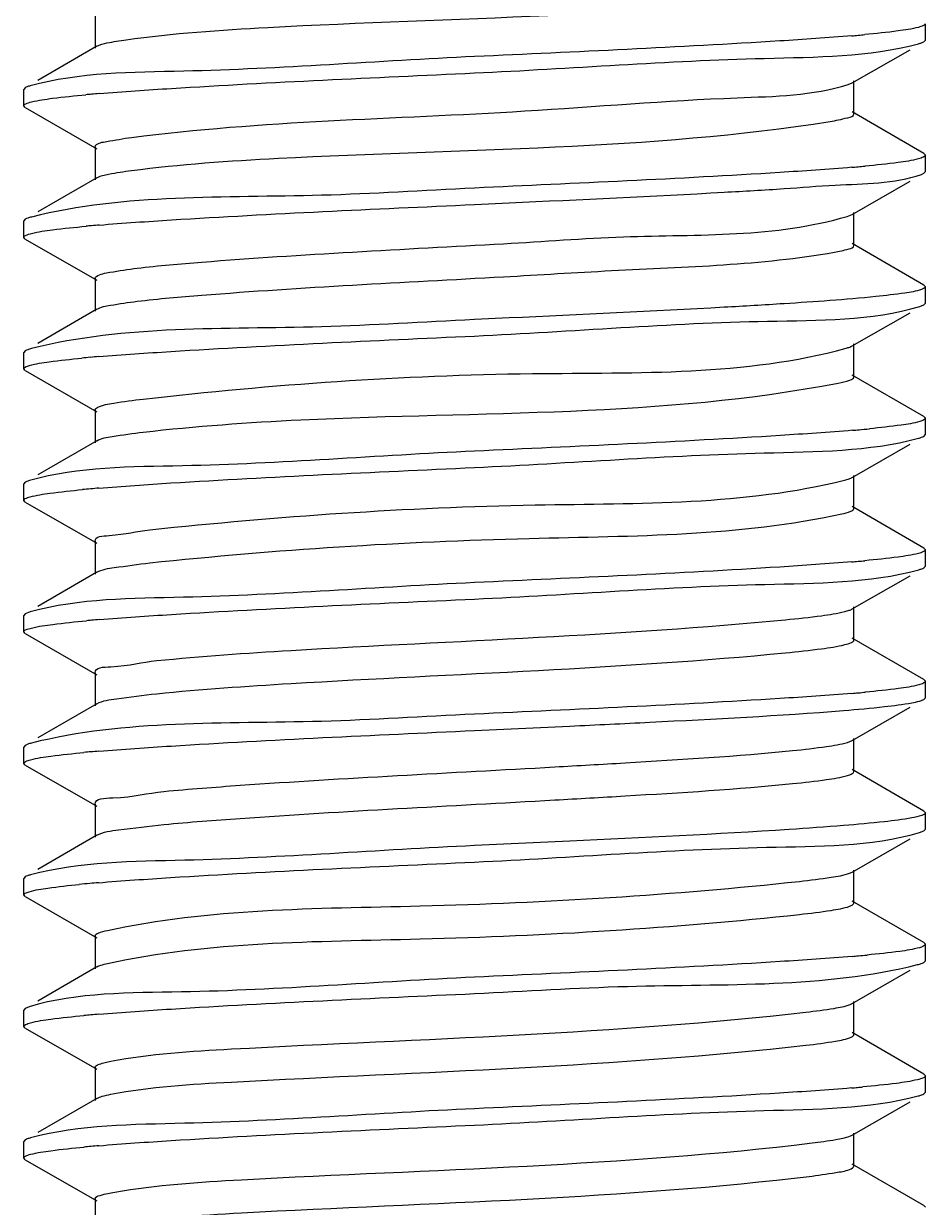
# Model space of a CAD drawing. Extents: x 1247970 to 1725648, y 860327 to 1277876.
# Drawn here: x 1318365.7 to 1318426.8, y 1199954.3 to 1200034.5 of the extents above; entities that cross this region are included whole.
import ezdxf

# ---------------------------------------------------------------- set-up
doc = ezdxf.new("R2010")
doc.units = 0
doc.header["$LTSCALE"] = 1000
doc.header["$MEASUREMENT"] = 0
doc.layers.get('0').update_dxf_attribs({"color": 254})
doc.layers.add('TK', color=4, linetype='Continuous')

# ---------------------------------------------------------------- blocks, each defined once
blk = doc.blocks.new('A$C7BF01818')
at = {"linetype": 'Continuous'}
for p, q in [((-2293.17, 6545.608), (-2293.17, 6543.369)), ((-2236.921, 6543.919), (-2236.921, 6545.031)), ((-2237.022, 6543.804), (-2236.921, 6543.919)), ((-2293.053, 6543.504), (-2297.045, 6541.19)), ((-2241.876, 6541.018), (-2237.957, 6543.268)), ((-2297.907, 6540.69), (-2298.005, 6540.577)), ((-2298.005, 6539.465), (-2298.005, 6540.577)), ((-2242.152, 6540.906), (-2241.877, 6541.018)), ((-2241.757, 6538.915), (-2241.757, 6541.154)), ((-2297.905, 6539.35), (-2298.005, 6539.466)), ((-2297.905, 6539.35), (-2293.051, 6536.564)), ((-2237.02, 6536.236), (-2241.874, 6539.05)), ((-2293.17, 6536.7), (-2293.17, 6534.461)), ((-2293.169, 6536.7), (-2293.136, 6536.773)), ((-2237.02, 6536.236), (-2236.921, 6536.123)), ((-2236.921, 6535.011), (-2236.921, 6536.123)), ((-2237.19, 6534.823), (-2237.022, 6534.896)), ((-2237.022, 6534.896), (-2236.921, 6535.011)), ((-2293.053, 6534.596), (-2297.045, 6532.282)), ((-2241.876, 6532.11), (-2237.957, 6534.36)), ((-2267.463, 6532.784), (-2265.123, 6532.893)), ((-2297.907, 6531.782), (-2298.005, 6531.669)), ((-2242.209, 6531.981), (-2241.877, 6532.11)), ((-2241.757, 6530.007), (-2241.757, 6532.246)), ((-2298.005, 6530.557), (-2298.005, 6531.669)), ((-2297.905, 6530.442), (-2298.005, 6530.558)), ((-2297.905, 6530.442), (-2293.051, 6527.656)), ((-2237.02, 6527.328), (-2241.874, 6530.142)), ((-2293.17, 6527.792), (-2293.17, 6525.552)), ((-2237.02, 6527.328), (-2236.921, 6527.214)), ((-2236.921, 6526.103), (-2236.921, 6527.215)), ((-2237.022, 6525.988), (-2236.921, 6526.103)), ((-2293.053, 6525.687), (-2297.045, 6523.374)), ((-2241.876, 6523.202), (-2237.957, 6525.452)), ((-2237.291, 6525.882), (-2237.022, 6525.988)), ((-2265.123, 6525.096), (-2267.463, 6524.988)), ((-2297.907, 6522.874), (-2298.005, 6522.761)), ((-2241.757, 6521.098), (-2241.757, 6523.338)), ((-2298.005, 6521.649), (-2298.005, 6522.761)), ((-2297.905, 6521.534), (-2298.005, 6521.649)), ((-2297.905, 6521.534), (-2293.051, 6518.748)), ((-2237.02, 6518.42), (-2241.874, 6521.233)), ((-2293.17, 6518.884), (-2293.17, 6516.644)), ((-2237.02, 6518.42), (-2236.921, 6518.307)), ((-2236.921, 6517.195), (-2236.921, 6518.306)), ((-2293.053, 6516.779), (-2297.045, 6514.466)), ((-2241.876, 6514.294), (-2237.957, 6516.544)), ((-2237.022, 6517.08), (-2236.921, 6517.195)), ((-2297.604, 6514.082), (-2297.906, 6513.966)), ((-2241.757, 6512.19), (-2241.757, 6514.43)), ((-2297.907, 6513.966), (-2298.005, 6513.852)), ((-2298.005, 6512.741), (-2298.005, 6513.852)), ((-2297.905, 6512.626), (-2298.005, 6512.741)), ((-2297.905, 6512.626), (-2293.051, 6509.84)), ((-2237.02, 6509.512), (-2241.874, 6512.325)), ((-2293.17, 6509.976), (-2293.17, 6507.736)), ((-2237.02, 6509.512), (-2236.921, 6509.398)), ((-2236.921, 6508.287), (-2236.921, 6509.398)), ((-2293.053, 6507.871), (-2297.045, 6505.558)), ((-2241.876, 6505.386), (-2237.957, 6507.636)), ((-2237.022, 6508.172), (-2236.921, 6508.287)), ((-2241.757, 6503.282), (-2241.757, 6505.522)), ((-2297.907, 6505.058), (-2298.005, 6504.944)), ((-2298.005, 6503.833), (-2298.005, 6504.944)), ((-2297.573, 6505.183), (-2297.906, 6505.058)), ((-2297.905, 6503.718), (-2298.005, 6503.834)), ((-2297.905, 6503.718), (-2293.051, 6500.932)), ((-2237.02, 6500.604), (-2241.874, 6503.417)), ((-2293.17, 6501.068), (-2293.17, 6498.828)), ((-2237.02, 6500.604), (-2236.921, 6500.49)), ((-2236.921, 6499.379), (-2236.921, 6500.49)), ((-2293.053, 6498.963), (-2297.045, 6496.65)), ((-2237.022, 6499.264), (-2236.921, 6499.379)), ((-2241.876, 6496.478), (-2237.957, 6498.727)), ((-2267.463, 6497.152), (-2261.006, 6497.454)), ((-2242.201, 6496.35), (-2241.877, 6496.478)), ((-2241.757, 6494.374), (-2241.757, 6496.614)), ((-2297.907, 6496.15), (-2298.005, 6496.037)), ((-2298.005, 6494.925), (-2298.005, 6496.036)), ((-2297.905, 6494.81), (-2298.005, 6494.925)), ((-2297.905, 6494.81), (-2293.051, 6492.024)), ((-2237.02, 6491.696), (-2241.874, 6494.509)), ((-2293.17, 6492.16), (-2293.17, 6489.92)), ((-2237.02, 6491.696), (-2236.921, 6491.583)), ((-2236.921, 6490.471), (-2236.921, 6491.582)), ((-2293.053, 6490.055), (-2297.045, 6487.742)), ((-2237.321, 6490.241), (-2237.022, 6490.356)), ((-2237.022, 6490.356), (-2236.921, 6490.471)), ((-2261.006, 6489.657), (-2267.463, 6489.355)), ((-2241.876, 6487.569), (-2237.957, 6489.819)), ((-2241.757, 6485.466), (-2241.757, 6487.706)), ((-2297.907, 6487.242), (-2298.005, 6487.128)), ((-2298.005, 6486.017), (-2298.005, 6487.128)), ((-2242.053, 6487.49), (-2241.876, 6487.569)), ((-2297.905, 6485.902), (-2298.005, 6486.017)), ((-2297.905, 6485.902), (-2293.051, 6483.115)), ((-2237.02, 6482.788), (-2241.874, 6485.601)), ((-2293.17, 6483.252), (-2293.17, 6481.012)), ((-2237.02, 6482.788), (-2236.921, 6482.675)), ((-2236.921, 6481.563), (-2236.921, 6482.674)), ((-2237.022, 6481.448), (-2236.921, 6481.562)), ((-2293.053, 6481.147), (-2297.045, 6478.833)), ((-2241.876, 6478.661), (-2237.957, 6480.911)), ((-2241.757, 6476.558), (-2241.757, 6478.798)), ((-2297.907, 6478.334), (-2298.005, 6478.22)), ((-2298.005, 6477.109), (-2298.005, 6478.22)), ((-2297.637, 6478.441), (-2297.907, 6478.334)), ((-2242.015, 6478.597), (-2241.876, 6478.661)), ((-2297.905, 6476.994), (-2298.005, 6477.109)), ((-2297.905, 6476.994), (-2293.051, 6474.207)), ((-2237.02, 6473.88), (-2241.874, 6476.693)), ((-2293.17, 6474.344), (-2293.17, 6472.104)), ((-2237.02, 6473.88), (-2236.921, 6473.765)), ((-2236.921, 6472.655), (-2236.921, 6473.766)), ((-2237.022, 6472.54), (-2236.921, 6472.655)), ((-2293.053, 6472.239), (-2297.045, 6469.925)), ((-2241.876, 6469.753), (-2237.957, 6472.003)), ((-2297.907, 6469.426), (-2298.005, 6469.312)), ((-2298.005, 6468.201), (-2298.005, 6469.312)), ((-2242.035, 6469.681), (-2241.876, 6469.753)), ((-2241.757, 6467.65), (-2241.757, 6469.89)), ((-2297.905, 6468.086), (-2298.005, 6468.201)), ((-2297.905, 6468.086), (-2293.051, 6465.299)), ((-2237.02, 6464.972), (-2241.874, 6467.785)), ((-2293.17, 6465.436), (-2293.17, 6463.196)), ((-2237.02, 6464.972), (-2236.921, 6464.858))]:
    blk.add_line(p, q, dxfattribs=at)
for centre, radius, start, end in [((-2252.152, 6665.185), 121.409, 274.84382, 275.04236), ((-2250.619, 6647.835), 103.991, 275.04116, 275.29713), ((-2284.05, 6433.79), 106.873, 95.02738, 95.22674), ((-2282.484, 6415.964), 124.769, 94.78091, 95.02592), ((-2252.145, 6656.193), 121.324, 274.84469, 275.0439), ((-2250.589, 6638.595), 103.658, 275.04251, 275.30592), ((-2284.016, 6424.51), 107.248, 95.0258, 95.2176), ((-2282.475, 6406.945), 124.88, 94.77978, 95.0242), ((-2284.626, 6422.358), 100.464, 95.05427, 95.39279), ((-2282.644, 6399.993), 122.916, 94.79824, 95.05634), ((-2251.983, 6636.515), 119.456, 274.86406, 275.07588), ((-2249.981, 6614.107), 96.959, 275.06926, 275.49154), ((-2284.524, 6412.326), 101.592, 95.04927, 95.36277), ((-2282.608, 6390.678), 123.324, 94.79381, 95.05055), ((-2252.15, 6629.521), 121.377, 274.84407, 275.04314), ((-2250.604, 6612.034), 103.822, 275.04185, 275.30177), ((-2283.965, 6397.222), 107.813, 95.0234, 95.20382), ((-2282.461, 6380.059), 125.042, 94.77815, 95.0216), ((-2252.127, 6620.358), 121.121, 274.84652, 275.04768), ((-2250.515, 6602.139), 102.831, 275.04581, 275.32782), ((-2284.326, 6392.325), 103.786, 95.04051, 95.30424), ((-2282.562, 6372.326), 123.862, 94.78943, 95.04046), ((-2284.962, 6390.397), 96.777, 95.06841, 95.49857), ((-2282.724, 6365.288), 121.985, 94.80657, 95.07373), ((-2252.067, 6601.84), 120.417, 274.85404, 275.05867), ((-2250.312, 6582.09), 100.589, 275.05529, 275.38761), ((-2284.334, 6374.594), 103.7, 95.04078, 95.30645), ((-2282.563, 6354.517), 123.856, 94.78924, 95.04077), ((-2252.24, 6594.924), 122.416, 274.83319, 275.02702), ((-2250.91, 6579.8), 107.234, 275.0273, 275.2165), ((-2284.322, 6365.552), 103.835, 95.04032, 95.30287), ((-2282.562, 6345.597), 123.868, 94.78941, 95.04024)]:
    blk.add_arc(centre, radius, start, end, dxfattribs=at)
for points, knots in [([(-2291.064, 6543.947), (-2287.882, 6544.389), (-2272.058, 6545.462), (-2256.143, 6545.441), (-2243.642, 6547.276)], [0, 0, 0, 0, 0.202678, 1, 1, 1, 1]), ([(-2237.389, 6544.782), (-2237.841, 6544.662), (-2239.055, 6544.488), (-2240.268, 6544.358), (-2241.019, 6544.288)], [0, 0, 0, 0, 0.382737, 1, 1, 1, 1]), ([(-2236.923, 6545.031), (-2236.923, 6544.974), (-2237.114, 6544.854), (-2237.27, 6544.814), (-2237.389, 6544.782)], [0, 0, 0, 0, 0.314551, 1, 1, 1, 1]), ([(-2293.052, 6543.504), (-2292.843, 6543.625), (-2292.162, 6543.771), (-2291.498, 6543.886), (-2291.064, 6543.947)], [0, 0, 0, 0, 0.356033, 1, 1, 1, 1]), ([(-2241.9, 6544.21), (-2243.527, 6544.072), (-2252.042, 6543.493), (-2260.569, 6543.124), (-2267.463, 6542.804)], [0, 0, 0, 0, 0.191235, 1, 1, 1, 1]), ([(-2237.386, 6543.672), (-2237.313, 6543.691), (-2237.19, 6543.728), (-2237.069, 6543.777), (-2237.022, 6543.804)], [0, 0, 0, 0, 0.580504, 1, 1, 1, 1]), ([(-2267.463, 6541.692), (-2260.918, 6541.996), (-2250.959, 6542.784), (-2240.765, 6542.769), (-2237.386, 6543.672)], [0, 0, 0, 0, 0.651958, 1, 1, 1, 1]), ([(-2267.463, 6542.804), (-2274.029, 6542.499), (-2283.992, 6541.692), (-2294.207, 6541.742), (-2297.568, 6540.817)], [0, 0, 0, 0, 0.653461, 1, 1, 1, 1]), ([(-2292.883, 6540.298), (-2291.257, 6540.434), (-2282.789, 6541.006), (-2274.31, 6541.374), (-2267.463, 6541.692)], [0, 0, 0, 0, 0.192326, 1, 1, 1, 1]), ([(-2297.568, 6540.817), (-2297.635, 6540.798), (-2297.751, 6540.763), (-2297.862, 6540.716), (-2297.906, 6540.69)], [0, 0, 0, 0, 0.578145, 1, 1, 1, 1]), ([(-2290.703, 6537.327), (-2281.87, 6538.466), (-2268.085, 6538.635), (-2252.011, 6540.044), (-2244.558, 6540.144), (-2242.152, 6540.906)], [0, 0, 0, 0, 0.548672, 0.844507, 1, 1, 1, 1]), ([(-2298.004, 6539.466), (-2298.003, 6539.529), (-2297.78, 6539.654), (-2297.607, 6539.697), (-2297.471, 6539.731)], [0, 0, 0, 0, 0.30972, 1, 1, 1, 1]), ([(-2297.471, 6539.731), (-2297.005, 6539.847), (-2295.774, 6540.021), (-2294.542, 6540.15), (-2293.785, 6540.219)], [0, 0, 0, 0, 0.387449, 1, 1, 1, 1]), ([(-2243.373, 6538.409), (-2242.967, 6538.473), (-2242.533, 6538.58), (-2241.758, 6538.754), (-2241.757, 6538.915)], [0, 0, 0, 0, 0.719654, 1, 1, 1, 1]), ([(-2290.703, 6535.087), (-2287.401, 6535.513), (-2271.616, 6536.604), (-2255.707, 6536.46), (-2243.373, 6538.409)], [0, 0, 0, 0, 0.21048, 1, 1, 1, 1]), ([(-2293.136, 6536.773), (-2292.956, 6536.967), (-2292.044, 6537.091), (-2291.268, 6537.254), (-2290.703, 6537.327)], [0, 0, 0, 0, 0.316971, 1, 1, 1, 1]), ([(-2237.386, 6535.875), (-2237.836, 6535.755), (-2239.046, 6535.581), (-2240.255, 6535.451), (-2241.004, 6535.381)], [0, 0, 0, 0, 0.382555, 1, 1, 1, 1]), ([(-2236.923, 6536.123), (-2236.923, 6536.066), (-2237.112, 6535.947), (-2237.267, 6535.907), (-2237.386, 6535.875)], [0, 0, 0, 0, 0.314889, 1, 1, 1, 1]), ([(-2293.053, 6534.596), (-2292.81, 6534.736), (-2292.002, 6534.891), (-2291.22, 6535.02), (-2290.703, 6535.087)], [0, 0, 0, 0, 0.35001, 1, 1, 1, 1]), ([(-2241.898, 6535.302), (-2243.525, 6535.164), (-2252.04, 6534.585), (-2260.568, 6534.216), (-2267.463, 6533.896)], [0, 0, 0, 0, 0.191213, 1, 1, 1, 1]), ([(-2246.495, 6533.857), (-2245.341, 6533.931), (-2242.252, 6534.219), (-2239.043, 6534.173), (-2237.19, 6534.823)], [0, 0, 0, 0, 0.370574, 1, 1, 1, 1]), ([(-2267.463, 6533.896), (-2270.915, 6533.735), (-2280.888, 6533.06), (-2291.097, 6533.524), (-2297.471, 6531.934)], [0, 0, 0, 0, 0.344677, 1, 1, 1, 1]), ([(-2265.123, 6532.893), (-2260.266, 6533.119), (-2254.054, 6533.408), (-2247.847, 6533.771), (-2246.495, 6533.857)], [0, 0, 0, 0, 0.782067, 1, 1, 1, 1]), ([(-2292.881, 6531.39), (-2291.254, 6531.527), (-2282.787, 6532.098), (-2274.309, 6532.466), (-2267.463, 6532.784)], [0, 0, 0, 0, 0.192345, 1, 1, 1, 1]), ([(-2297.471, 6531.934), (-2297.559, 6531.912), (-2297.707, 6531.871), (-2297.851, 6531.814), (-2297.906, 6531.782)], [0, 0, 0, 0, 0.588701, 1, 1, 1, 1]), ([(-2265.494, 6530.128), (-2262.788, 6530.278), (-2255.057, 6530.899), (-2247.076, 6530.537), (-2242.209, 6531.981)], [0, 0, 0, 0, 0.348013, 1, 1, 1, 1]), ([(-2297.475, 6530.822), (-2297.007, 6530.939), (-2295.769, 6531.114), (-2294.53, 6531.243), (-2293.769, 6531.313)], [0, 0, 0, 0, 0.386974, 1, 1, 1, 1]), ([(-2298.004, 6530.558), (-2298.003, 6530.62), (-2297.782, 6530.745), (-2297.61, 6530.788), (-2297.475, 6530.822)], [0, 0, 0, 0, 0.309989, 1, 1, 1, 1]), ([(-2290.315, 6528.467), (-2288.86, 6528.642), (-2280.595, 6529.349), (-2272.311, 6529.751), (-2265.494, 6530.128)], [0, 0, 0, 0, 0.176637, 1, 1, 1, 1]), ([(-2265.494, 6527.888), (-2263.056, 6528.023), (-2255.587, 6528.501), (-2248.057, 6528.683), (-2243.082, 6529.549)], [0, 0, 0, 0, 0.325845, 1, 1, 1, 1]), ([(-2243.082, 6529.549), (-2242.748, 6529.607), (-2242.379, 6529.695), (-2241.759, 6529.872), (-2241.758, 6530.007)], [0, 0, 0, 0, 0.715061, 1, 1, 1, 1]), ([(-2293.169, 6527.792), (-2293.169, 6527.814), (-2293.145, 6527.865), (-2293.102, 6527.896), (-2293.076, 6527.913)], [0, 0, 0, 0, 0.411843, 1, 1, 1, 1]), ([(-2293.076, 6527.913), (-2292.81, 6528.086), (-2291.844, 6528.24), (-2290.933, 6528.392), (-2290.315, 6528.467)], [0, 0, 0, 0, 0.337816, 1, 1, 1, 1]), ([(-2290.315, 6526.227), (-2288.86, 6526.402), (-2280.595, 6527.109), (-2272.311, 6527.511), (-2265.494, 6527.888)], [0, 0, 0, 0, 0.176637, 1, 1, 1, 1]), ([(-2237.19, 6527.026), (-2237.551, 6526.9), (-2238.589, 6526.737), (-2239.619, 6526.611), (-2240.275, 6526.544)], [0, 0, 0, 0, 0.367326, 1, 1, 1, 1]), ([(-2236.922, 6527.214), (-2236.922, 6527.176), (-2237.019, 6527.085), (-2237.12, 6527.051), (-2237.19, 6527.026)], [0, 0, 0, 0, 0.342094, 1, 1, 1, 1]), ([(-2293.053, 6525.687), (-2292.775, 6525.849), (-2291.829, 6526.009), (-2290.921, 6526.154), (-2290.315, 6526.227)], [0, 0, 0, 0, 0.344656, 1, 1, 1, 1]), ([(-2267.463, 6523.876), (-2260.844, 6524.183), (-2250.877, 6525.05), (-2240.601, 6524.891), (-2237.291, 6525.882)], [0, 0, 0, 0, 0.657254, 1, 1, 1, 1]), ([(-2246.495, 6526.06), (-2247.847, 6525.974), (-2254.054, 6525.611), (-2260.266, 6525.322), (-2265.123, 6525.096)], [0, 0, 0, 0, 0.217933, 1, 1, 1, 1]), ([(-2267.463, 6524.988), (-2270.917, 6524.827), (-2280.89, 6524.151), (-2291.102, 6524.62), (-2297.475, 6523.025)], [0, 0, 0, 0, 0.344786, 1, 1, 1, 1]), ([(-2292.925, 6522.479), (-2291.299, 6522.615), (-2282.817, 6523.189), (-2274.324, 6523.558), (-2267.463, 6523.876)], [0, 0, 0, 0, 0.191987, 1, 1, 1, 1]), ([(-2297.475, 6523.025), (-2297.562, 6523.003), (-2297.709, 6522.962), (-2297.852, 6522.906), (-2297.906, 6522.874)], [0, 0, 0, 0, 0.588358, 1, 1, 1, 1]), ([(-2289.9, 6519.607), (-2281.148, 6520.596), (-2265.349, 6521.723), (-2249.138, 6521.17), (-2242.285, 6523.051)], [0, 0, 0, 0, 0.553472, 1, 1, 1, 1]), ([(-2242.285, 6523.051), (-2242.204, 6523.073), (-2242.065, 6523.115), (-2241.931, 6523.171), (-2241.878, 6523.202)], [0, 0, 0, 0, 0.577372, 1, 1, 1, 1]), ([(-2297.604, 6521.879), (-2297.172, 6522.003), (-2295.988, 6522.176), (-2294.806, 6522.307), (-2294.068, 6522.377)], [0, 0, 0, 0, 0.377599, 1, 1, 1, 1]), ([(-2298.004, 6521.649), (-2298.005, 6521.699), (-2297.846, 6521.812), (-2297.707, 6521.849), (-2297.604, 6521.879)], [0, 0, 0, 0, 0.321011, 1, 1, 1, 1]), ([(-2289.9, 6517.367), (-2286.352, 6517.768), (-2270.665, 6518.904), (-2254.758, 6518.373), (-2242.818, 6520.69)], [0, 0, 0, 0, 0.226941, 1, 1, 1, 1]), ([(-2242.818, 6520.69), (-2242.55, 6520.742), (-2242.241, 6520.813), (-2241.759, 6520.986), (-2241.758, 6521.098)], [0, 0, 0, 0, 0.708865, 1, 1, 1, 1]), ([(-2293.168, 6518.884), (-2293.169, 6518.916), (-2293.112, 6518.994), (-2293.035, 6519.031), (-2292.987, 6519.053)], [0, 0, 0, 0, 0.373584, 1, 1, 1, 1]), ([(-2292.987, 6519.053), (-2292.65, 6519.21), (-2291.599, 6519.384), (-2290.571, 6519.531), (-2289.9, 6519.607)], [0, 0, 0, 0, 0.355088, 1, 1, 1, 1]), ([(-2237.291, 6518.086), (-2237.705, 6517.962), (-2238.848, 6517.791), (-2239.988, 6517.662), (-2240.703, 6517.593)], [0, 0, 0, 0, 0.375717, 1, 1, 1, 1]), ([(-2236.923, 6518.307), (-2236.922, 6518.259), (-2237.066, 6518.151), (-2237.196, 6518.114), (-2237.291, 6518.086)], [0, 0, 0, 0, 0.325297, 1, 1, 1, 1]), ([(-2293.053, 6516.779), (-2292.738, 6516.963), (-2291.645, 6517.126), (-2290.603, 6517.288), (-2289.9, 6517.367)], [0, 0, 0, 0, 0.340041, 1, 1, 1, 1]), ([(-2241.854, 6517.489), (-2243.48, 6517.351), (-2252.01, 6516.77), (-2260.553, 6516.4), (-2267.463, 6516.079)], [0, 0, 0, 0, 0.190813, 1, 1, 1, 1]), ([(-2267.463, 6514.968), (-2260.921, 6515.272), (-2250.962, 6516.057), (-2240.771, 6516.046), (-2237.39, 6516.946)], [0, 0, 0, 0, 0.651773, 1, 1, 1, 1]), ([(-2237.39, 6516.946), (-2237.316, 6516.966), (-2237.191, 6517.003), (-2237.07, 6517.053), (-2237.022, 6517.08)], [0, 0, 0, 0, 0.580929, 1, 1, 1, 1]), ([(-2267.463, 6516.079), (-2274.057, 6515.773), (-2284.022, 6514.936), (-2294.269, 6515.041), (-2297.604, 6514.082)], [0, 0, 0, 0, 0.655366, 1, 1, 1, 1]), ([(-2292.915, 6513.571), (-2291.289, 6513.708), (-2282.81, 6514.281), (-2274.321, 6514.65), (-2267.463, 6514.968)], [0, 0, 0, 0, 0.192044, 1, 1, 1, 1]), ([(-2289.459, 6510.747), (-2280.787, 6511.672), (-2265.152, 6512.748), (-2249.189, 6512.412), (-2242.39, 6514.115)], [0, 0, 0, 0, 0.554468, 1, 1, 1, 1]), ([(-2242.39, 6514.115), (-2242.287, 6514.141), (-2242.112, 6514.19), (-2241.942, 6514.256), (-2241.877, 6514.294)], [0, 0, 0, 0, 0.587381, 1, 1, 1, 1]), ([(-2297.573, 6512.98), (-2297.134, 6513.101), (-2295.945, 6513.274), (-2294.757, 6513.404), (-2294.019, 6513.474)], [0, 0, 0, 0, 0.380364, 1, 1, 1, 1]), ([(-2298.004, 6512.741), (-2298.004, 6512.795), (-2297.831, 6512.91), (-2297.684, 6512.949), (-2297.573, 6512.98)], [0, 0, 0, 0, 0.318141, 1, 1, 1, 1]), ([(-2289.459, 6508.507), (-2280.921, 6509.418), (-2265.324, 6510.39), (-2249.497, 6510.314), (-2242.583, 6511.83)], [0, 0, 0, 0, 0.548159, 1, 1, 1, 1]), ([(-2242.583, 6511.83), (-2242.374, 6511.876), (-2242.121, 6511.935), (-2241.759, 6512.099), (-2241.759, 6512.19)], [0, 0, 0, 0, 0.700771, 1, 1, 1, 1]), ([(-2293.168, 6509.976), (-2293.17, 6510.316), (-2291.266, 6510.371), (-2290.385, 6510.649), (-2289.459, 6510.747)], [0, 0, 0, 0, 0.26768, 1, 1, 1, 1]), ([(-2236.923, 6509.398), (-2236.923, 6509.342), (-2237.114, 6509.222), (-2237.27, 6509.182), (-2237.39, 6509.15)], [0, 0, 0, 0, 0.314518, 1, 1, 1, 1]), ([(-2293.053, 6507.871), (-2292.699, 6508.077), (-2291.449, 6508.241), (-2290.264, 6508.422), (-2289.459, 6508.507)], [0, 0, 0, 0, 0.335908, 1, 1, 1, 1]), ([(-2241.9, 6508.577), (-2243.526, 6508.44), (-2252.042, 6507.861), (-2260.568, 6507.491), (-2267.463, 6507.171)], [0, 0, 0, 0, 0.191221, 1, 1, 1, 1]), ([(-2237.39, 6509.15), (-2237.841, 6509.03), (-2239.051, 6508.856), (-2240.262, 6508.726), (-2241.011, 6508.656)], [0, 0, 0, 0, 0.382843, 1, 1, 1, 1]), ([(-2267.463, 6506.06), (-2260.907, 6506.364), (-2250.946, 6507.163), (-2240.741, 6507.128), (-2237.371, 6508.043)], [0, 0, 0, 0, 0.65275, 1, 1, 1, 1]), ([(-2237.371, 6508.043), (-2237.302, 6508.062), (-2237.183, 6508.098), (-2237.068, 6508.146), (-2237.022, 6508.172)], [0, 0, 0, 0, 0.578777, 1, 1, 1, 1]), ([(-2267.463, 6507.171), (-2274.033, 6506.866), (-2283.996, 6506.055), (-2294.216, 6506.113), (-2297.573, 6505.183)], [0, 0, 0, 0, 0.653697, 1, 1, 1, 1]), ([(-2292.876, 6504.667), (-2291.25, 6504.803), (-2282.785, 6505.374), (-2274.308, 6505.742), (-2267.463, 6506.06)], [0, 0, 0, 0, 0.192375, 1, 1, 1, 1]), ([(-2242.378, 6505.21), (-2242.277, 6505.235), (-2242.106, 6505.283), (-2241.941, 6505.349), (-2241.877, 6505.386)], [0, 0, 0, 0, 0.586653, 1, 1, 1, 1]), ([(-2297.475, 6504.097), (-2297.004, 6504.215), (-2295.758, 6504.391), (-2294.511, 6504.521), (-2293.744, 6504.591)], [0, 0, 0, 0, 0.386699, 1, 1, 1, 1]), ([(-2288.993, 6501.887), (-2285.965, 6502.193), (-2271.768, 6503.153), (-2257.536, 6503.585), (-2246.404, 6504.656)], [0, 0, 0, 0, 0.213912, 1, 1, 1, 1]), ([(-2246.404, 6504.656), (-2245.583, 6504.735), (-2244.237, 6504.882), (-2242.892, 6505.08), (-2242.378, 6505.21)], [0, 0, 0, 0, 0.608511, 1, 1, 1, 1]), ([(-2298.004, 6503.834), (-2298.003, 6503.896), (-2297.782, 6504.021), (-2297.61, 6504.064), (-2297.475, 6504.097)], [0, 0, 0, 0, 0.309937, 1, 1, 1, 1]), ([(-2246.404, 6502.416), (-2245.583, 6502.495), (-2244.237, 6502.643), (-2242.892, 6502.84), (-2242.378, 6502.97)], [0, 0, 0, 0, 0.608511, 1, 1, 1, 1]), ([(-2242.378, 6502.97), (-2242.219, 6503.01), (-2242.017, 6503.06), (-2241.759, 6503.209), (-2241.759, 6503.282)], [0, 0, 0, 0, 0.689828, 1, 1, 1, 1]), ([(-2288.993, 6499.648), (-2285.965, 6499.953), (-2271.768, 6500.913), (-2257.536, 6501.346), (-2246.404, 6502.416)], [0, 0, 0, 0, 0.213912, 1, 1, 1, 1]), ([(-2293.168, 6501.068), (-2293.168, 6501.448), (-2291.015, 6501.462), (-2290.033, 6501.782), (-2288.993, 6501.887)], [0, 0, 0, 0, 0.266854, 1, 1, 1, 1]), ([(-2236.923, 6500.49), (-2236.923, 6500.435), (-2237.105, 6500.317), (-2237.256, 6500.278), (-2237.371, 6500.247)], [0, 0, 0, 0, 0.316296, 1, 1, 1, 1]), ([(-2293.052, 6498.963), (-2292.658, 6499.193), (-2291.241, 6499.356), (-2289.906, 6499.556), (-2288.993, 6499.648)], [0, 0, 0, 0, 0.332284, 1, 1, 1, 1]), ([(-2241.894, 6499.67), (-2243.52, 6499.532), (-2252.038, 6498.953), (-2260.566, 6498.583), (-2267.463, 6498.263)], [0, 0, 0, 0, 0.19116, 1, 1, 1, 1]), ([(-2237.371, 6500.247), (-2237.817, 6500.126), (-2239.019, 6499.952), (-2240.221, 6499.822), (-2240.967, 6499.752)], [0, 0, 0, 0, 0.381504, 1, 1, 1, 1]), ([(-2242.459, 6498.512), (-2241.533, 6498.587), (-2239.988, 6498.727), (-2238.446, 6498.914), (-2237.834, 6499.031)], [0, 0, 0, 0, 0.598888, 1, 1, 1, 1]), ([(-2237.834, 6499.031), (-2237.664, 6499.064), (-2237.39, 6499.124), (-2237.117, 6499.21), (-2237.023, 6499.264)], [0, 0, 0, 0, 0.614997, 1, 1, 1, 1]), ([(-2267.463, 6498.263), (-2270.917, 6498.103), (-2280.89, 6497.426), (-2291.103, 6497.896), (-2297.475, 6496.301)], [0, 0, 0, 0, 0.344792, 1, 1, 1, 1]), ([(-2261.006, 6497.454), (-2259.201, 6497.54), (-2253.017, 6497.844), (-2246.831, 6498.158), (-2242.459, 6498.512)], [0, 0, 0, 0, 0.291742, 1, 1, 1, 1]), ([(-2292.904, 6495.756), (-2291.278, 6495.892), (-2282.803, 6496.465), (-2274.317, 6496.834), (-2267.463, 6497.152)], [0, 0, 0, 0, 0.192162, 1, 1, 1, 1]), ([(-2297.475, 6496.301), (-2297.562, 6496.279), (-2297.709, 6496.238), (-2297.852, 6496.182), (-2297.906, 6496.15)], [0, 0, 0, 0, 0.58834, 1, 1, 1, 1]), ([(-2297.537, 6495.173), (-2297.087, 6495.293), (-2295.877, 6495.467), (-2294.669, 6495.597), (-2293.921, 6495.667)], [0, 0, 0, 0, 0.382878, 1, 1, 1, 1]), ([(-2262.028, 6494.689), (-2260.441, 6494.778), (-2255.066, 6495.094), (-2249.689, 6495.414), (-2245.914, 6495.796)], [0, 0, 0, 0, 0.295289, 1, 1, 1, 1]), ([(-2245.914, 6495.796), (-2245.143, 6495.874), (-2243.901, 6496.02), (-2242.658, 6496.214), (-2242.201, 6496.35)], [0, 0, 0, 0, 0.618752, 1, 1, 1, 1]), ([(-2298.004, 6494.925), (-2298.004, 6494.982), (-2297.813, 6495.101), (-2297.657, 6495.142), (-2297.537, 6495.173)], [0, 0, 0, 0, 0.31456, 1, 1, 1, 1]), ([(-2288.502, 6493.028), (-2286.783, 6493.193), (-2277.965, 6493.857), (-2269.133, 6494.288), (-2262.028, 6494.689)], [0, 0, 0, 0, 0.195254, 1, 1, 1, 1]), ([(-2245.914, 6493.557), (-2245.143, 6493.635), (-2243.901, 6493.781), (-2242.658, 6493.974), (-2242.201, 6494.11)], [0, 0, 0, 0, 0.618752, 1, 1, 1, 1]), ([(-2242.201, 6494.11), (-2242.087, 6494.144), (-2241.931, 6494.188), (-2241.759, 6494.317), (-2241.759, 6494.374)], [0, 0, 0, 0, 0.674879, 1, 1, 1, 1]), ([(-2262.028, 6492.449), (-2260.441, 6492.539), (-2255.066, 6492.854), (-2249.689, 6493.175), (-2245.914, 6493.557)], [0, 0, 0, 0, 0.295289, 1, 1, 1, 1]), ([(-2293.168, 6492.16), (-2293.167, 6492.583), (-2290.751, 6492.55), (-2289.663, 6492.916), (-2288.502, 6493.028)], [0, 0, 0, 0, 0.266291, 1, 1, 1, 1]), ([(-2288.502, 6490.788), (-2286.783, 6490.953), (-2277.965, 6491.617), (-2269.133, 6492.048), (-2262.028, 6492.449)], [0, 0, 0, 0, 0.195254, 1, 1, 1, 1]), ([(-2237.834, 6491.235), (-2238.446, 6491.118), (-2239.988, 6490.93), (-2241.533, 6490.79), (-2242.459, 6490.715)], [0, 0, 0, 0, 0.401112, 1, 1, 1, 1]), ([(-2236.923, 6491.583), (-2236.922, 6491.487), (-2237.339, 6491.339), (-2237.603, 6491.279), (-2237.834, 6491.235)], [0, 0, 0, 0, 0.289268, 1, 1, 1, 1]), ([(-2293.052, 6490.055), (-2292.614, 6490.31), (-2291.023, 6490.47), (-2289.53, 6490.689), (-2288.502, 6490.788)], [0, 0, 0, 0, 0.329089, 1, 1, 1, 1]), ([(-2267.463, 6488.244), (-2260.869, 6488.55), (-2250.903, 6489.388), (-2240.656, 6489.281), (-2237.321, 6490.241)], [0, 0, 0, 0, 0.655449, 1, 1, 1, 1]), ([(-2242.459, 6490.715), (-2243.686, 6490.616), (-2249.864, 6490.187), (-2256.05, 6489.893), (-2261.006, 6489.657)], [0, 0, 0, 0, 0.198807, 1, 1, 1, 1]), ([(-2267.463, 6489.355), (-2274.006, 6489.051), (-2283.965, 6488.266), (-2294.156, 6488.277), (-2297.537, 6487.377)], [0, 0, 0, 0, 0.651775, 1, 1, 1, 1]), ([(-2292.945, 6486.845), (-2291.319, 6486.981), (-2282.831, 6487.556), (-2274.331, 6487.925), (-2267.463, 6488.244)], [0, 0, 0, 0, 0.1918, 1, 1, 1, 1]), ([(-2297.537, 6487.377), (-2297.611, 6487.357), (-2297.737, 6487.32), (-2297.859, 6487.269), (-2297.906, 6487.242)], [0, 0, 0, 0, 0.581779, 1, 1, 1, 1]), ([(-2292.334, 6483.614), (-2285.41, 6485.125), (-2269.583, 6485.057), (-2253.981, 6486.025), (-2245.449, 6486.937)], [0, 0, 0, 0, 0.45232, 1, 1, 1, 1]), ([(-2245.449, 6486.937), (-2244.728, 6487.014), (-2243.594, 6487.159), (-2242.451, 6487.345), (-2242.053, 6487.49)], [0, 0, 0, 0, 0.631125, 1, 1, 1, 1]), ([(-2298.004, 6486.017), (-2298.004, 6486.064), (-2297.861, 6486.172), (-2297.732, 6486.209), (-2297.637, 6486.237)], [0, 0, 0, 0, 0.325451, 1, 1, 1, 1]), ([(-2297.637, 6486.237), (-2297.224, 6486.361), (-2296.084, 6486.531), (-2294.948, 6486.66), (-2294.235, 6486.729)], [0, 0, 0, 0, 0.375761, 1, 1, 1, 1]), ([(-2245.449, 6484.697), (-2244.728, 6484.774), (-2243.594, 6484.919), (-2242.451, 6485.106), (-2242.053, 6485.251)], [0, 0, 0, 0, 0.631125, 1, 1, 1, 1]), ([(-2242.053, 6485.251), (-2241.976, 6485.279), (-2241.863, 6485.319), (-2241.758, 6485.423), (-2241.759, 6485.466)], [0, 0, 0, 0, 0.65392, 1, 1, 1, 1]), ([(-2292.334, 6481.374), (-2285.41, 6482.885), (-2269.583, 6482.817), (-2253.981, 6483.785), (-2245.449, 6484.697)], [0, 0, 0, 0, 0.45232, 1, 1, 1, 1]), ([(-2293.168, 6483.252), (-2293.168, 6483.344), (-2292.801, 6483.508), (-2292.546, 6483.568), (-2292.334, 6483.614)], [0, 0, 0, 0, 0.298842, 1, 1, 1, 1]), ([(-2237.321, 6482.445), (-2237.754, 6482.32), (-2238.942, 6482.146), (-2240.127, 6482.015), (-2240.868, 6481.945)], [0, 0, 0, 0, 0.377357, 1, 1, 1, 1]), ([(-2236.923, 6482.675), (-2236.922, 6482.624), (-2237.08, 6482.512), (-2237.218, 6482.474), (-2237.321, 6482.445)], [0, 0, 0, 0, 0.321089, 1, 1, 1, 1]), ([(-2293.052, 6481.147), (-2292.965, 6481.197), (-2292.726, 6481.282), (-2292.482, 6481.342), (-2292.334, 6481.374)], [0, 0, 0, 0, 0.397335, 1, 1, 1, 1]), ([(-2241.877, 6481.855), (-2243.503, 6481.717), (-2252.026, 6481.137), (-2260.561, 6480.768), (-2267.463, 6480.447)], [0, 0, 0, 0, 0.191028, 1, 1, 1, 1]), ([(-2267.463, 6479.336), (-2264.01, 6479.496), (-2254.036, 6480.173), (-2243.822, 6479.701), (-2237.45, 6481.298)], [0, 0, 0, 0, 0.344834, 1, 1, 1, 1]), ([(-2237.45, 6481.298), (-2237.364, 6481.32), (-2237.218, 6481.361), (-2237.077, 6481.417), (-2237.023, 6481.448)], [0, 0, 0, 0, 0.587358, 1, 1, 1, 1]), ([(-2267.463, 6480.447), (-2274.083, 6480.14), (-2284.05, 6479.273), (-2294.327, 6479.433), (-2297.637, 6478.441)], [0, 0, 0, 0, 0.657286, 1, 1, 1, 1]), ([(-2292.904, 6477.94), (-2291.277, 6478.076), (-2282.803, 6478.649), (-2274.317, 6479.018), (-2267.463, 6479.336)], [0, 0, 0, 0, 0.192157, 1, 1, 1, 1]), ([(-2292.098, 6474.754), (-2289.411, 6475.273), (-2273.648, 6476.217), (-2257.926, 6476.613), (-2245.009, 6478.077)], [0, 0, 0, 0, 0.17394, 1, 1, 1, 1]), ([(-2245.009, 6478.077), (-2244.373, 6478.149), (-2243.372, 6478.285), (-2242.363, 6478.461), (-2242.015, 6478.597)], [0, 0, 0, 0, 0.631648, 1, 1, 1, 1]), ([(-2298.004, 6477.109), (-2298.004, 6477.165), (-2297.816, 6477.284), (-2297.661, 6477.324), (-2297.542, 6477.356)], [0, 0, 0, 0, 0.315045, 1, 1, 1, 1]), ([(-2297.542, 6477.356), (-2297.092, 6477.476), (-2295.882, 6477.65), (-2294.673, 6477.78), (-2293.924, 6477.85)], [0, 0, 0, 0, 0.382441, 1, 1, 1, 1]), ([(-2245.009, 6475.837), (-2244.34, 6475.913), (-2243.316, 6476.06), (-2242.27, 6476.234), (-2241.936, 6476.391)], [0, 0, 0, 0, 0.645566, 1, 1, 1, 1]), ([(-2241.936, 6476.391), (-2241.888, 6476.413), (-2241.813, 6476.449), (-2241.758, 6476.527), (-2241.758, 6476.558)], [0, 0, 0, 0, 0.625023, 1, 1, 1, 1]), ([(-2292.098, 6472.515), (-2289.411, 6473.034), (-2273.648, 6473.977), (-2257.926, 6474.374), (-2245.009, 6475.837)], [0, 0, 0, 0, 0.17394, 1, 1, 1, 1]), ([(-2293.169, 6474.344), (-2293.168, 6474.457), (-2292.68, 6474.63), (-2292.369, 6474.702), (-2292.098, 6474.754)], [0, 0, 0, 0, 0.290846, 1, 1, 1, 1]), ([(-2237.45, 6473.502), (-2237.918, 6473.384), (-2239.158, 6473.21), (-2240.398, 6473.08), (-2241.16, 6473.01)], [0, 0, 0, 0, 0.386815, 1, 1, 1, 1]), ([(-2236.923, 6473.765), (-2236.924, 6473.703), (-2237.144, 6473.578), (-2237.316, 6473.536), (-2237.45, 6473.502)], [0, 0, 0, 0, 0.309976, 1, 1, 1, 1]), ([(-2293.052, 6472.239), (-2292.941, 6472.303), (-2292.621, 6472.405), (-2292.298, 6472.476), (-2292.098, 6472.515)], [0, 0, 0, 0, 0.385259, 1, 1, 1, 1]), ([(-2241.925, 6472.943), (-2243.552, 6472.805), (-2252.059, 6472.228), (-2260.577, 6471.859), (-2267.463, 6471.539)], [0, 0, 0, 0, 0.191422, 1, 1, 1, 1]), ([(-2267.463, 6470.428), (-2260.927, 6470.731), (-2250.969, 6471.511), (-2240.784, 6471.511), (-2237.398, 6472.404)], [0, 0, 0, 0, 0.651398, 1, 1, 1, 1]), ([(-2237.398, 6472.404), (-2237.323, 6472.424), (-2237.195, 6472.461), (-2237.071, 6472.512), (-2237.022, 6472.54)], [0, 0, 0, 0, 0.58188, 1, 1, 1, 1]), ([(-2267.463, 6471.539), (-2274.01, 6471.235), (-2283.97, 6470.446), (-2294.164, 6470.463), (-2297.542, 6469.559)], [0, 0, 0, 0, 0.652041, 1, 1, 1, 1]), ([(-2292.904, 6469.032), (-2291.278, 6469.168), (-2282.803, 6469.741), (-2274.317, 6470.109), (-2267.463, 6470.428)], [0, 0, 0, 0, 0.192165, 1, 1, 1, 1]), ([(-2297.542, 6469.559), (-2297.615, 6469.54), (-2297.739, 6469.503), (-2297.859, 6469.453), (-2297.906, 6469.426)], [0, 0, 0, 0, 0.581202, 1, 1, 1, 1]), ([(-2291.834, 6465.895), (-2289, 6466.386), (-2273.208, 6467.382), (-2257.413, 6467.669), (-2244.596, 6469.217)], [0, 0, 0, 0, 0.182175, 1, 1, 1, 1]), ([(-2244.596, 6469.217), (-2244.059, 6469.282), (-2243.201, 6469.403), (-2242.342, 6469.566), (-2242.035, 6469.681)], [0, 0, 0, 0, 0.622926, 1, 1, 1, 1]), ([(-2298.004, 6468.201), (-2298.004, 6468.257), (-2297.814, 6468.377), (-2297.658, 6468.417), (-2297.539, 6468.449)], [0, 0, 0, 0, 0.314686, 1, 1, 1, 1]), ([(-2297.539, 6468.449), (-2297.088, 6468.569), (-2295.877, 6468.743), (-2294.667, 6468.873), (-2293.918, 6468.942)], [0, 0, 0, 0, 0.382721, 1, 1, 1, 1]), ([(-2241.847, 6467.531), (-2241.822, 6467.548), (-2241.781, 6467.578), (-2241.758, 6467.629), (-2241.758, 6467.65)], [0, 0, 0, 0, 0.586391, 1, 1, 1, 1]), ([(-2291.834, 6463.655), (-2289, 6464.146), (-2273.208, 6465.142), (-2257.413, 6465.43), (-2244.596, 6466.977)], [0, 0, 0, 0, 0.182175, 1, 1, 1, 1]), ([(-2244.596, 6466.977), (-2243.979, 6467.052), (-2243.073, 6467.204), (-2242.111, 6467.357), (-2241.847, 6467.531)], [0, 0, 0, 0, 0.662909, 1, 1, 1, 1]), ([(-2293.169, 6465.436), (-2293.168, 6465.572), (-2292.542, 6465.749), (-2292.17, 6465.836), (-2291.834, 6465.895)], [0, 0, 0, 0, 0.284816, 1, 1, 1, 1])]:
    blk.add_open_spline(points, degree=3, knots=knots, dxfattribs=at)
blk.add_open_spline([(-2240.275, 6526.544), (-2242.344, 6526.333), (-2244.419, 6526.193), (-2246.495, 6526.06)], degree=3, dxfattribs=at)

msp = doc.modelspace()

# ---------------------------------------------------------------- block references
at = {"layer": 'TK'}
msp.add_blockref('A$C7BF01818', (1320663.701, 1193489.485), dxfattribs=at)

doc.saveas('drawing.dxf')
